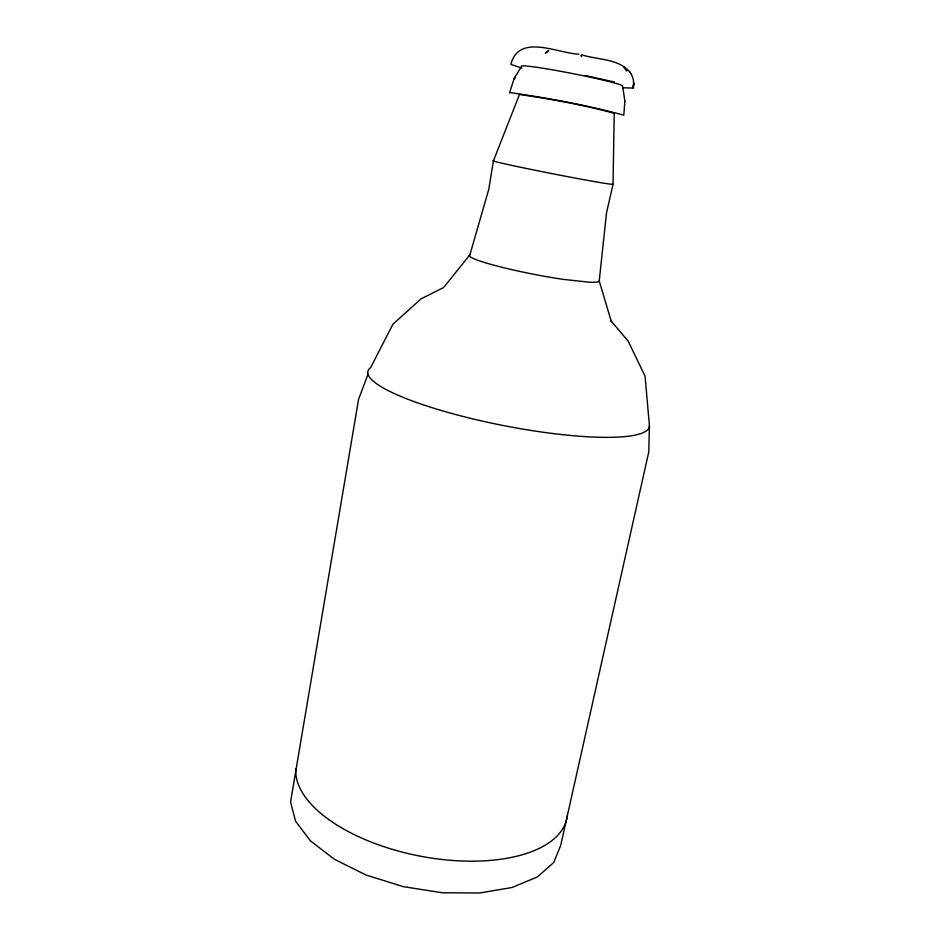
<?xml version="1.0" encoding="UTF-8"?>
<svg xmlns="http://www.w3.org/2000/svg" width="940" height="940" viewBox="0 0 940 940"><rect width="100%" height="100%" fill="white"/><g stroke="black" fill="none" stroke-linecap="round" stroke-linejoin="round"><path stroke-width="1.41" d="M611.411 321.762L599.226 281.048L606.5 212.945L613.021 184.322L614.243 113.294C583.188 104.916 551.334 99.064 519.491 94.494L493.477 160.705L488.718 189.516L469.871 254.893L443.574 287.534L421.144 298.791L392.908 324.23L370.666 367.575A143.409 26.884 11.1 0 0 494.652 423.776A143.409 26.884 11.1 0 0 649.434 425.667L648.776 451.917L560.675 845.459L553.778 862.474L537.386 876.926L512.124 887.477L479.565 893L442.211 892.765L403.284 886.632L366.295 875.128L334.464 859.348L310.365 840.818L295.548 821.172L290.566 802.02L358.587 399.241L368.034 374.214M622.762 87.784L633.407 88.066L633.736 82.908L633.067 88.137C634.441 82.661 633.302 76.633 629.906 72.11M578.852 54.191C557.843 53.38 518.798 33.018 510.878 64.425L521.794 68.103M581.543 54.72C597.769 60.101 619.272 58.245 630.634 72.991M585.279 75.517L614.443 82.038M610.965 320.787L628.19 341.161L645.063 376.2L649.434 425.667M599.226 281.048A66.2 6.051 11.1 0 1 589.216 282.2L563.413 279.392A66.2 6.051 11.1 0 1 496.684 265.938A66.2 6.051 11.1 0 1 469.871 254.893M567.361 815.579A137.91 65.706 11.1 0 1 425.327 857.092A137.91 65.706 11.1 0 1 295.818 768.556M613.021 184.322A61.1 1.269 11.1 0 1 549.066 173.042A61.1 1.269 11.1 0 1 493.477 160.705M624.865 101.062L623.808 115.15C586.525 105.069 548.243 98.042 509.997 92.578L509.527 92.954L514.321 77.95L521.559 66.493A51.594 2.609 11.1 0 1 569.311 72.932A51.594 2.609 11.1 0 1 622.621 85.987L624.865 101.062M581.296 55.648L581.543 56.565L581.296 55.648M514.779 77.491L514.368 79.207L514.779 77.491M548.619 50.584L545.494 53.181L548.619 50.584M626.71 70.758L623.749 66.951L626.71 70.758"/></g></svg>
